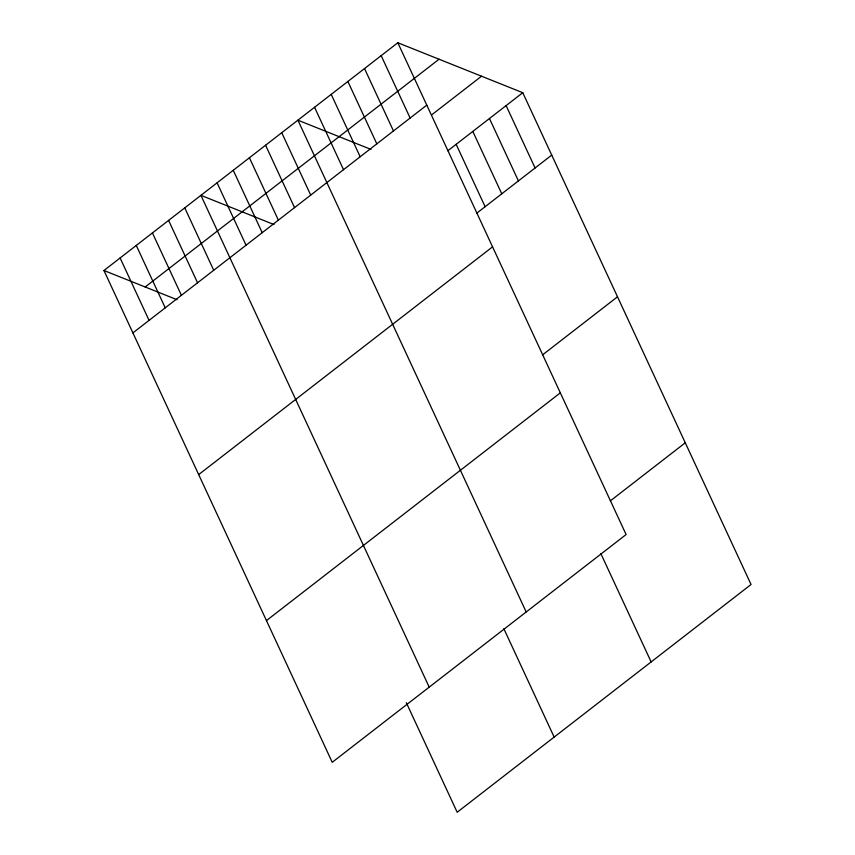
<?xml version="1.0" encoding="UTF-8"?>
<svg xmlns="http://www.w3.org/2000/svg" width="855" height="855" viewBox="0 0 855 855"><rect width="100%" height="100%" fill="white"/><g stroke="black" fill="none" stroke-linecap="round" stroke-linejoin="round"><path stroke-width="1.28" d="M397.821 42.75L626.106 534.546L332.232 762.297L103.947 270.501L397.821 42.75L522.768 92.703L751.053 584.499L457.179 812.25L406.317 702.692M145.179 286.981L439.053 59.23M132.91 332.894L426.784 105.133M431.583 114.933L481.536 76.213M447.828 150.779L522.768 92.703M476.791 213.162L551.732 155.086M198.681 474.6L492.566 246.839M542.572 354.868L617.502 296.792M266.45 620.591L560.335 392.84M610.342 500.87L685.272 442.794M370.995 149.411L297.903 120.181L526.188 611.988M274.017 224.566L200.925 195.346L429.21 687.142M103.947 270.501L177.038 299.72M506.117 105.603L535.08 167.997M489.466 118.514L518.419 180.897M472.815 131.424L501.767 193.807M456.153 144.324L485.116 206.718M381.17 55.661L410.133 118.043M600.83 553.57L651.136 661.93M364.519 68.56L393.482 130.954M347.867 81.471L376.82 143.854M331.216 94.371L360.169 156.764M314.555 107.281L343.518 169.664M281.744 132.717L310.707 195.1M503.852 628.724L554.158 737.096M265.584 145.243L294.537 207.626M249.414 157.769L278.377 220.152M233.255 170.295L262.207 232.678M217.085 182.82L246.048 245.203M184.766 207.872L213.718 270.255M168.595 220.398L197.558 282.781M152.436 232.923L181.399 295.306M136.276 245.449L165.229 307.832M120.106 257.975L149.069 320.369"/></g></svg>
